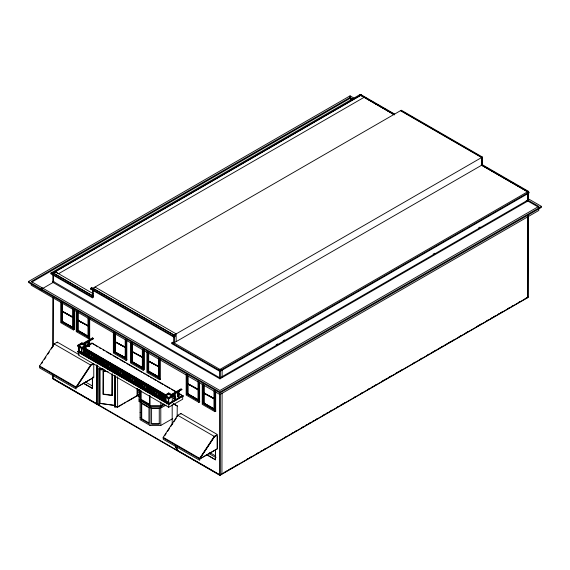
<?xml version="1.0" encoding="UTF-8"?>
<svg xmlns="http://www.w3.org/2000/svg" width="570" height="570" viewBox="0 0 570 570"><rect width="100%" height="100%" fill="white"/><g stroke="black" fill="none" stroke-linecap="round" stroke-linejoin="round"><path stroke-width="0.85" d="M354.611 98.482L350.073 95.853L28.5 281.509L28.5 282.456L42.144 290.365M31.229 283.832L31.222 285.207L219.927 394.561L538.771 210.48L538.771 208.136M361.544 94.976L360.995 95.29L359.905 94.627L50.887 273.037L50.887 273.842L92.433 297.832L93.523 297.198L93.523 296.4L52.889 272.937L360.817 95.154L394.639 114.684L360.789 95.162L361.33 94.855L394.611 114.064M52.896 375.06L52.889 378.929L219.927 475.373L528.134 297.433L528.34 215.432M52.946 346.596L53.024 297.683M53.067 274.697L53.053 282.485L53.145 281.487M53.074 374.953L52.982 378.558L96.921 403.93L96.921 364.978M53.031 346.546L53.21 297.576M53.145 282.435L53.252 274.605M31.998 282.015L350.073 98.375L350.073 97.434L352.374 98.767M350.073 96.8L350.073 95.853M359.905 95.432L359.905 94.627M527.792 216.629L527.585 297.747L527.585 216.75M52.889 282.392L219.927 378.829L527.834 201.06L527.856 193.259L527.856 201.046L538.771 207.352L538.771 206.404L527.856 200.106L528.383 199.806L528.397 192.945M482.27 164.673L528.404 191.313L527.856 192.404M88.407 344.109L88.621 343.268M115.197 405.448L100.092 403.361L99.479 404.843L98.781 404.743L98.781 368.854L98.973 368.391L103.312 368.99M104.909 371.077L103.163 371.163L108.051 371.761M98.781 404.743L98.973 404.28L96.829 403.988L97.014 365.812M112.098 395.487L103.163 394.333L103.291 370.849M112.197 373.799L112.069 395.559L112.098 374.034M115.482 376.791L115.482 406.56L115.29 407.023L114.584 406.923L114.777 406.46L117.62 406.852L137.356 395.459L139.593 396.749M85.101 350.016L85.101 354.362L84.296 354.825L84.296 349.61L83.526 349.168L83.07 353.336L83.526 354.376M87.502 351.405L87.502 355.751L86.704 356.214L86.704 350.999L85.935 350.557L85.479 354.725L85.935 355.766M97.135 356.963L97.135 361.309L96.33 361.772L96.33 356.556L95.561 356.115L95.105 360.283L95.561 361.33M99.543 358.352L99.543 362.698L98.738 363.161L98.738 357.946L97.969 357.504L97.513 361.679L97.969 362.719M106.761 362.52L106.761 366.866L105.956 367.329L105.956 362.121L105.186 361.672L104.73 365.847L105.186 366.888M109.169 363.909L109.169 368.256L108.364 368.719L108.364 363.51L107.595 363.062L107.139 367.237L107.595 368.277M118.795 369.474L118.795 373.813L117.99 374.276L117.99 369.068L117.221 368.619L116.772 372.794L117.221 373.834M128.428 375.031L128.428 379.371L127.623 379.841L127.623 374.625L126.853 374.184L126.398 378.352L126.853 379.392M130.829 376.421L130.829 380.76L130.031 381.23L130.031 376.015L129.262 375.573L128.806 379.741L129.262 380.781M140.462 381.978L140.462 386.325L139.657 386.788L139.657 381.572L138.888 381.13L138.432 385.299L138.888 386.339M141.296 382.52L140.84 386.688L141.296 387.728M150.088 387.536L150.088 391.882L149.283 392.345L149.283 387.13L148.513 386.688L148.058 390.863L148.513 391.904M152.496 388.925L152.496 393.272L151.691 393.735L151.691 388.519L150.922 388.077L150.466 392.253L150.922 393.293M162.122 394.483L162.122 398.829L161.317 399.292L161.317 394.084L160.548 393.635L160.099 397.81L160.548 398.85M162.956 395.024L162.5 399.2L162.956 400.24M93.145 363.532L90.594 365.007L76.081 387.023L76.138 388.997L39.651 367.935L39.594 365.961L54.107 343.938L57.278 342.107L79.323 354.839M41.581 363.696L42.55 362.228M44.489 359.292L45.942 357.091M47.873 354.155L49.326 351.954M51.264 349.018L52.711 346.817M76.138 387.7L90.651 365.676L93.765 363.881L93.765 377.518L76.138 387.7L39.651 366.631M163.184 437.311L177.698 415.295L180.868 413.464L217.355 434.525L214.185 436.356L199.671 458.38L199.728 460.353L163.241 439.285L163.184 437.311L199.671 458.38M164.694 435.786L166.141 433.585M167.594 431.383L169.532 428.441M170.979 426.239L172.917 423.303M173.886 421.836L176.301 418.166M199.728 459.05L214.242 437.033L217.355 435.231L217.355 448.875L199.728 459.05L163.241 437.988M174.52 394.034L174.52 399.249L175.532 398.601L175.688 397.226L175.289 396.2L174.52 396.642L174.855 398.886L174.52 399.249L173.715 398.786L173.715 394.44M350.073 97.434L31.229 281.509L219.927 390.486L538.771 206.404M50.887 273.037L51.977 273.671L360.995 95.261L394.134 114.677M364.095 97.32L58.582 273.707L55.254 271.783L93.487 293.849M28.5 281.509L40.776 288.627L42.144 287.836M42.144 288.783L53.238 282.378L53.238 281.438L219.927 377.882L529.224 199.315L541.5 206.404L541.5 207.352L219.927 393.008L39.416 288.783M90.644 288.313L91.734 287.679L175.154 335.737L175.154 336.535L173.971 337.219L90.644 289.111L90.644 288.313L173.971 336.421L175.154 335.737M90.644 289.111L91.734 288.484L91.734 287.679M92.825 288.313L401.301 110.217L482.441 157.064L482.441 164.773L481.899 165.086L481.899 157.377L400.753 110.53M62.151 302.919L62.151 311.142L72.411 316.649M72.818 327.693L62.151 321.53L62.151 311.398L72.411 316.913M91.734 296.628L93.01 295.894L93.01 288.206L174.149 335.053L174.149 335.858M51.977 273.671L92.433 297.027L93.523 296.4M62.151 321.53L72.411 327.045M61.553 302.014L61.553 321.936L62.33 321.487L71.884 327.002M77.663 320.091L88.678 326.047L77.663 320.091L77.663 311.868M78.019 320.148L78.019 330.279L88.678 336.435L88.329 336.642L77.663 330.486L77.663 320.354L87.923 325.862M60.733 302.157L60.733 322.641L73.402 329.959L74.356 329.41L74.356 309.816M88.507 317.96L88.507 337.012L88.086 337.255L77.057 330.885L78.019 330.279M77.663 320.354L88.678 326.304M77.541 345.377L81.938 342.841L86.326 345.377L86.326 346.204L81.938 348.74L77.541 346.204L77.541 345.377L81.938 347.914L86.326 345.377M76.237 311.113L76.237 331.597L88.906 338.915L89.868 338.359M79.009 345.356L81.204 344.088M83.256 343.247L92.49 337.917L93.295 338.381L93.295 338.829L83.291 344.601M79.095 345.791L81.938 344.152L85.479 346.204L85.479 348.804M87.103 341.473L84.367 343.055L84.367 344.793M88.642 340.589L90.181 339.699M83.291 344.152L93.295 338.381M88.863 343.062C87.068 343.397 87.374 346.161 88.899 346.581L89.668 346.132L89.668 340.924M81.752 347.935L83.163 347.116L165.984 394.932L164.573 395.979L81.752 347.935L164.573 395.751L168.734 393.443L172.275 395.487L168.734 397.539L165.186 395.487M82.173 347.935L164.573 395.509L164.573 396.178L82.173 348.598L82.173 347.935L83.163 347.358L165.564 395.167M81.952 348.234L81.51 348.498L81.51 352.723L81.952 352.467L79.258 350.906L78.817 351.17L78.817 346.938M178.866 393.293L183.148 396.143L168.727 404.472L77.477 351.797L78.995 350.536M85.828 346.589L91.905 343.083L176.572 391.968M85.614 347.244L92.361 343.347L92.361 343.731M85.172 348.733L85.942 348.291L85.942 343.076M83.355 352.645L81.938 353.464L81.938 347.914M114.784 341.53L125.806 347.479L114.784 341.53L114.784 333.308M114.784 341.786L125.806 347.736L114.784 341.786L114.784 351.918L125.806 357.875L114.784 351.918M89.105 357.604L89.105 352.388L88.336 351.947C90.288 362.541 85.742 354.198 89.105 354.996C88.421 355.723 88.4 358.53 89.91 357.141L89.91 352.794M53.067 378.509L219.927 475.052L527.856 297.276L527.856 216.593M54.1 379.107L53.922 379.527M91.514 358.993L91.514 353.778L90.744 353.336C92.696 363.931 88.151 355.587 91.514 356.385C90.83 357.112 90.808 359.919 92.319 358.53L92.319 354.184M93.922 360.382L93.922 355.167L93.152 354.725C95.105 365.32 90.559 356.977 93.922 357.775C93.231 358.502 93.216 361.309 94.727 359.919L94.727 355.573M114.185 332.403L114.185 352.317L114.962 351.875L125.991 358.238M101.147 364.551L101.147 359.335L100.377 358.893C102.322 369.488 97.776 361.145 101.147 361.943C100.455 362.677 100.434 365.477 101.945 364.088L101.945 359.741M104.353 361.131L104.353 365.477C101.923 367.002 104.246 362.919 102.778 362.891C102.094 363.617 102.073 366.417 103.583 365.035M131.912 351.412L142.935 357.369L131.912 351.412L131.912 343.19M131.912 351.676L142.935 357.625L131.912 351.676L131.912 361.808L142.935 367.757L132.268 361.601L132.268 351.469M114.185 352.317L125.215 358.687L125.635 358.445L125.635 339.392M113.366 332.545L113.366 353.03L126.034 360.347L126.989 359.791M110.772 370.108L110.772 364.9L110.003 364.451C111.955 375.053 107.409 366.702 110.772 367.5C110.081 368.234 110.06 371.034 111.578 369.645L111.578 365.299M174.057 335.103L482.441 157.064M113.181 371.498L113.181 366.289L112.411 365.84C114.356 376.442 109.811 368.092 113.181 368.89C112.49 369.624 112.468 372.424 113.986 371.034L113.986 366.688M142.757 349.282L142.757 368.334L142.336 368.576L131.307 362.207L132.268 361.601M116.387 372.424C113.964 373.949 116.287 369.866 114.819 369.837C114.128 370.564 114.107 373.371 115.617 371.982L116.387 372.424L116.387 368.085M481.622 161.046L482.441 160.576M83.241 383.218L92.361 388.483L92.54 378.045M481.899 165.086L528.953 192.254L528.953 193.031L219.927 371.441L171.784 343.646L171.784 342.869L172.881 342.235L221.025 370.037M527.585 191.784L481.622 165.243L173.971 342.869L173.971 336.421M120.398 375.666L120.398 370.457L119.629 370.008C121.581 380.61 117.035 372.26 120.398 373.065C119.714 373.792 119.693 376.592 121.203 375.203L121.203 370.863M148.335 360.895L159.358 366.852L148.335 360.895L148.335 352.673M148.335 361.152L159.358 367.108L148.335 361.152L148.335 371.291L159.358 377.24L148.692 371.084L148.692 360.953M122.807 377.055L122.807 371.847L122.037 371.398C123.989 382 119.444 373.649 122.807 374.454C122.115 375.181 122.101 377.981 123.612 376.592L123.612 372.253M126.02 377.981C123.59 379.506 125.913 375.423 124.445 375.395C123.754 376.129 123.733 378.929 125.25 377.54L126.02 377.981L126.02 373.642M130.487 342.435L130.487 362.919L143.163 370.236L144.117 369.681L144.117 350.087M159.18 358.758L159.18 377.81L158.759 378.06L147.73 371.69L148.692 371.084M132.432 382.62L132.432 377.404L131.663 376.962C133.615 387.557 129.069 379.214 132.432 380.012C131.748 380.739 131.727 383.539 133.238 382.149L133.238 377.81M134.841 384.009L134.841 378.793L134.071 378.352C136.023 388.947 131.478 380.603 134.841 381.401C134.157 382.128 134.135 384.928 135.646 383.546L135.646 379.2M138.054 384.935C135.624 386.453 137.947 382.37 136.479 382.349C135.788 383.076 135.767 385.876 137.285 384.486L138.054 384.935L138.054 380.589M141.296 385.128C142.764 385.156 140.441 389.239 142.871 387.714L142.871 383.368M146.91 351.918L146.91 372.402L159.586 379.713L160.541 379.164M144.474 389.567L144.474 384.351L143.704 383.909C145.649 394.504 141.103 386.161 144.474 386.959C143.782 387.685 143.761 390.493 145.272 389.103L145.272 384.757M115.888 406.93L117.62 407.165L122.906 404.116M124.424 403.239L125.934 402.37M127.445 401.494L137.263 395.829L137.263 388.498M146.875 390.956L146.875 385.74L146.105 385.299C148.058 395.894 143.512 387.55 146.875 388.348C146.191 389.075 146.169 391.882 147.68 390.493L147.68 386.147M140.59 390.322L140.59 399.762L141.175 399.42L149.397 404.166M154.1 395.124L154.1 389.916L153.33 389.467C155.282 400.062 150.737 391.718 154.1 392.516C153.408 393.25 153.387 396.05 154.905 394.661L154.905 390.315M156.508 396.513L156.508 391.305L155.738 390.856C157.683 401.451 153.138 393.108 156.508 393.906C155.817 394.639 155.795 397.44 157.313 396.05L157.313 391.704M158.916 397.903L158.916 392.694L158.147 392.245C160.092 402.847 155.546 394.497 158.916 395.295C158.225 396.029 158.203 398.829 159.714 397.44L159.714 393.093M164.338 395.487L168.734 392.951L173.123 395.487L173.123 396.314L168.734 398.85L164.338 396.314L164.338 395.487L168.734 398.024L173.123 395.487M164.573 395.509L165.564 394.932M165.891 395.901L168.734 394.262L171.57 395.901M187.587 375.338L187.587 383.56L197.847 389.075M198.253 400.111L187.587 393.955L187.587 383.817L197.847 389.331M171.043 394.711L181.046 388.94L181.851 389.403L172.617 395.131M171.812 394.668L174.484 393.129M175.66 392.445L177.199 391.561M177.441 391.419L178.21 390.977M178.738 390.671L181.046 389.339L181.851 389.802M181.851 389.403L171.848 395.58M162.956 397.632C164.424 397.661 162.101 401.743 164.53 400.218L164.53 395.872M170.152 397.539L168.734 398.359L167.316 397.539M218.659 369.93L220.02 369.353M219.927 369.403L528.404 191.313M165.614 397.048L165.614 401.28L166.055 401.024L168.749 402.577M179.016 391.44L179.016 394.048C177.548 394.077 179.871 398.159 177.441 396.635L177.441 392.288M171.784 342.869L219.927 370.664L528.953 192.254M164.737 404.458L160.797 406.431L150.045 406.431L139.044 399.884L140.092 399.884L150.045 405.626L160.797 405.626L163.782 403.902M173.715 398.786L174.484 398.337M141.182 419.071L148.955 423.56L148.955 407.721L141.182 403.232L141.182 419.071L141.723 418.751L148.791 422.833M168.727 403.567L182.692 395.502L182.692 399.2L168.727 407.265L78.389 355.11L78.389 346.204M140.092 392.994L139.044 392.994L139.044 401.337L150.045 407.885L160.797 407.885L166.233 405.049M173.138 401.401L168.727 403.952L162.6 400.411M175.339 400.126L176.814 399.278M181.224 396.734L182.692 395.879M183.148 395.765L168.727 404.094L77.477 351.412M198.018 380.803L198.018 400.717L186.989 394.355L187.943 393.749L187.943 383.617M276.151 344.793L277.69 343.91M283.076 340.796L284.615 339.912M433.122 254.17L434.661 253.28M478.515 227.964L480.054 227.074M203.661 392.837L214.676 398.786L203.661 392.837L203.661 384.615M203.661 393.093L214.676 399.05L203.661 393.093L203.661 403.232L214.676 409.182L204.01 403.026L204.01 392.894M186.169 374.583L186.169 395.067L198.837 402.377L199.792 401.829M139.044 401.337L140.092 401.337L140.092 419.698L150.045 425.448L160.797 425.448L172.746 418.58M40.776 288.627L219.927 392.06L541.5 206.404M214.505 390.699L214.505 409.752L214.085 409.994L203.055 403.631L204.01 403.026M202.236 383.859L202.236 404.344L214.904 411.654L215.866 411.105M177.334 450.25L175.496 446.353M206.276 454.554L215.403 459.826L215.581 450.108M225.015 471.91L226.554 471.027M228.862 469.687L230.401 468.804M231.94 467.913L233.479 467.022M235.788 465.69L237.327 464.807M246.554 459.47L248.093 458.586M249.632 457.696L251.171 456.805M256.557 453.699L258.096 452.808M260.405 451.476L261.943 450.585M263.483 449.702L265.791 448.369M270.408 445.704L272.716 444.372M274.256 443.481L278.873 440.817M284.259 437.703L285.798 436.82M291.185 433.706L292.724 432.822M295.032 431.483L296.571 430.599M301.958 427.486L303.496 426.602M305.805 425.27L307.344 424.379M308.883 423.489L310.422 422.598M312.731 421.266L314.269 420.382M315.809 419.492L317.347 418.601M322.734 415.494L325.043 414.162M326.582 413.271L328.12 412.381M329.66 411.497L331.968 410.165M336.585 407.5L338.124 406.609M340.425 405.277L345.042 402.612M354.276 397.283L355.815 396.392M361.202 393.279L362.741 392.395M368.127 389.281L369.666 388.398M371.975 387.066L373.514 386.175M375.053 385.284L376.592 384.394M381.978 381.287L384.287 379.955M385.826 379.064L387.365 378.181M388.904 377.29L391.212 375.958M395.829 373.293L398.138 371.961M399.677 371.07L401.985 369.738M413.528 363.076L415.067 362.185M420.453 359.079L421.992 358.188M427.379 355.074L428.918 354.191M431.226 352.858L432.765 351.968M434.304 351.077L435.843 350.194M438.152 348.861L439.691 347.971M441.23 347.08L442.762 346.19M445.07 344.857L446.609 343.974M448.148 343.083L450.457 341.751M451.996 340.86L453.535 339.977M458.921 336.863L461.23 335.531M465.847 332.866L468.155 331.533M476.62 326.646L481.237 323.981M486.623 320.874L488.162 319.984M490.471 318.651L492.01 317.761M493.549 316.87L495.088 315.987M497.396 314.654L498.935 313.764M500.474 312.873L502.013 311.99M507.4 308.876L509.708 307.543M511.247 306.653L512.786 305.769M518.173 302.656L519.712 301.772M525.098 298.659L528.134 297.12M361.359 94.869L360.817 95.154M139.059 389.339L139.059 392.773L140.747 392.16M137.185 388.434L137.185 395.452L139.536 394.469M137.185 395.452L139.614 394.526M140.092 401.707L140.861 401.707M151.591 408.348L159.258 408.348M140.092 412.438L140.861 412.438M140.092 417.546L140.861 417.546M151.591 423.745L159.258 423.745M98.781 368.854L103.989 369.574M105.357 370.35L99.479 369.545L99.479 404.843M103.291 394.02L112.197 395.245M115.168 405.519L100.064 403.439L100.092 368.947M98.56 404.536L96.829 404.301L96.829 365.035M400.482 110.687L481.622 157.534L481.622 165.243M481.187 164.972L527.407 191.677M360.546 95.311L394.369 114.841M527.585 200.262L527.407 201.103M349.795 98.56L352.096 99.892M526.224 200.419L527.585 201.21L527.585 193.415M95.012 287.052L176.151 333.899L176.151 341.608M53.252 272.937L93.01 295.894M62.151 311.142L72.818 317.298M187.587 383.56L198.253 389.716M62.151 311.398L72.818 317.554M187.587 383.817L198.253 389.98M93.295 338.829L92.49 337.917M187.943 393.749L197.847 399.463M88.863 336.806L77.834 330.436L77.834 312.253M142.379 367.7L132.083 361.758L132.083 343.575M159.536 377.611L148.506 371.241L148.506 353.051M197.32 399.42L187.765 393.906L187.765 375.716M214.862 409.552L203.832 403.182L203.832 384.992M73.003 328.056L61.973 321.687L61.973 302.634M88.507 337.012L77.477 330.643L77.477 311.591M125.635 358.445L114.606 352.075L114.606 333.022M142.757 368.334L131.727 361.964L131.727 342.912M159.18 377.81L148.15 371.448L148.15 352.395M198.438 400.475L187.409 394.112L187.409 375.06M214.505 409.752L203.476 403.389L203.476 384.337M61.553 321.936L72.582 328.299L72.582 308.384M97.719 346.824L91.905 343.083M99.251 347.707L100.783 348.591M103.077 349.916L104.609 350.799M106.141 351.683L111.499 354.775M113.031 355.659L118.389 358.758M119.921 359.642L125.279 362.734M126.811 363.617L142.122 372.459M143.654 373.343L145.179 374.226M146.711 375.11L149.012 376.435M150.544 377.319L152.069 378.202M153.601 379.086L155.902 380.411M157.434 381.294L162.792 384.394M164.324 385.277L169.682 388.37M171.214 389.253L175.802 391.904M179.636 394.112L183.148 396.143M89.668 346.132L88.863 345.669L88.094 346.118L88.094 340.903M83.398 344.508L86.326 346.204M86.241 349.367L90.865 352.032M96.252 355.146L97.798 356.036M100.106 357.369L101.645 358.259M103.184 359.15L104.723 360.041M107.039 361.373L108.578 362.264M110.117 363.154L112.425 364.487M113.964 365.377L115.511 366.261M117.819 367.6L119.358 368.484M120.897 369.374L122.436 370.265M124.752 371.597L126.291 372.488M127.83 373.378L130.138 374.711M131.684 375.601L133.223 376.492M134.762 377.376L137.071 378.715M138.61 379.606L144.003 382.712M145.542 383.603L150.166 386.275M152.475 387.607L154.014 388.498M156.323 389.83L160.947 392.495M83.526 351.776C85.087 352.089 82.949 354.02 84.296 354.825M85.935 353.165C87.495 353.478 85.358 355.409 86.704 356.214M95.561 358.722C97.121 359.036 94.983 360.974 96.33 361.772M97.969 360.112C99.529 360.425 97.392 362.363 98.738 363.161M105.186 364.28C106.754 364.593 104.616 366.531 105.956 367.329M107.595 365.669C109.162 365.983 107.025 367.921 108.364 368.719M117.221 371.227C118.788 371.547 116.651 373.478 117.99 374.276M126.853 376.784C128.414 377.105 126.276 379.036 127.623 379.841M129.262 378.174C130.822 378.494 128.685 380.425 130.031 381.23M138.888 383.738C140.448 384.052 138.311 385.983 139.657 386.788M148.513 389.296C150.081 389.609 147.944 391.547 149.283 392.345M150.922 390.685C152.489 390.999 150.352 392.937 151.691 393.735M160.548 396.243C162.115 396.556 159.978 398.494 161.317 399.292M173.244 403.724L177.334 405.975L173.33 403.874M84.332 353.913L85.101 354.362M86.733 355.302L87.502 355.751M91.549 358.081L92.319 358.53M93.957 359.471L94.727 359.919M96.366 360.86L97.135 361.309M98.774 362.249L99.543 362.698M105.992 366.424L106.761 366.866M108.4 367.814L109.169 368.256M113.216 370.593L113.986 371.034M118.026 373.371L118.795 373.813M120.434 374.761L121.203 375.203M127.659 378.929L128.428 379.371M130.06 380.318L130.829 380.76M139.693 385.876L140.462 386.325M142.101 387.265L142.871 387.714M146.91 390.044L147.68 390.493M149.319 391.433L150.088 391.882M151.727 392.823L152.496 393.272M158.945 396.998L159.714 397.44M161.353 398.387L162.122 398.829M163.761 399.777L164.53 400.218M78.817 351.17L81.51 352.723M165.614 401.28L168.307 402.833L168.307 398.608M78.389 351.412L168.734 403.574M78.389 351.797L81.453 353.564M84.51 355.331L89.105 357.981M91.407 359.307L95.995 361.957M98.297 363.282L99.821 364.173M101.353 365.057L102.885 365.94M107.481 368.591L109.775 369.916M112.076 371.241L116.665 373.892M118.966 375.217L123.555 377.874M125.087 378.758L130.445 381.85M135.803 384.942L137.334 385.826M138.866 386.709L143.462 389.36M145.756 390.692L150.352 393.343M152.646 394.668L154.178 395.551M158.774 398.202L161.068 399.527M90.594 365.007L54.107 343.938L54.164 344.615M214.185 436.356L177.698 415.295L177.755 415.965M160.797 405.626L161.752 406.182L161.752 407.636M90.651 365.676L75.974 387.6L93.601 377.426L92.882 377.005M214.242 437.033L199.564 458.957L217.191 448.775L217.191 436.656M137.263 395.509L139.5 396.805M140.59 399.762L149.554 404.935L149.554 395.502M209.717 452.566L215.802 456.078M85.429 381.957L92.262 385.904M208.456 453.293L216.066 457.682M83.419 383.111L92.54 388.377M207.216 454.889L215.581 459.719M39.594 365.961L76.081 387.023M221.937 473.691L222.115 393.115M177.242 450.307L220.113 474.953M350.073 98.375L351.605 99.266M51.977 272.41L53.067 273.044M139.059 392.773L139.137 389.396M179.016 394.048L179.415 396.086L178.246 397.098L178.246 391.882M175.168 445.868L177.149 450.671L177.242 446.766M198.787 457.867L198.844 458.544M75.197 386.51L75.254 387.187M222.115 369.773L222.115 377.568M220.02 370.984L220.02 378.779M220.02 394.326L220.02 475.002M219.927 370.664L219.927 378.829M219.927 392.06L219.927 475.373M215.681 391.611L215.681 411.205M215.403 449.452L215.403 459.826M214.904 391.17L214.904 411.654M214.32 390.771L214.32 398.993M214.32 399.257L214.32 409.388M214.085 390.942L214.085 409.994M204.01 385.227L204.01 392.63M203.055 384.579L203.055 403.631M199.614 382.335L199.614 401.928M198.837 381.893L198.837 402.377M187.943 375.951L187.943 383.353M186.989 374.433L186.989 394.355M181.046 388.94L181.046 389.339M180.868 413.464L180.868 414.169M177.242 406.04L177.149 416.72M175.289 393.592L175.289 398.801M174.149 336.72L174.057 342.819M172.881 342.235L172.881 343.019M172.275 396.314L172.275 401.522M172.183 404.7L172.183 424.187M168.734 392.951L168.734 394.262M168.734 398.024L168.727 407.265M166.055 396.791L166.055 401.024M165.186 396.314L165.186 401.522M163.725 395.473L163.725 400.682M160.797 402.085L160.797 425.476M160.355 359.677L160.355 379.271M159.586 359.235L159.586 379.713M159.258 407.899L159.258 424.187L151.591 424.187L151.591 407.899M159.001 358.829L159.001 367.051M159.001 367.315L159.001 377.447M158.759 359L158.759 378.06M150.045 395.879L150.045 425.448M148.692 353.293L148.692 360.689M147.73 351.768L147.73 371.69M143.932 350.194L143.932 369.788M143.163 349.752L143.163 370.236M142.578 349.346L142.578 357.575M142.578 357.832L142.578 367.964M142.336 349.524L142.336 368.576M142.065 382.962L142.065 388.177M141.723 402.912L141.723 418.751M141.175 390.842L141.175 399.42M140.092 390.129L140.092 399.884M137.249 385.398L137.249 380.183L136.479 379.741L136.479 384.95M132.268 343.81L132.268 351.213M131.307 343.154L131.307 362.207M126.811 340.304L126.811 359.898M126.034 339.863L126.034 360.347M125.45 339.464L125.45 347.686M125.45 347.942L125.45 358.074M125.215 339.635L125.215 358.687M125.215 373.236L125.215 378.444M124.445 372.794L124.445 378.003M117.62 376.742L117.62 407.165M115.589 372.887L115.589 367.678L114.819 367.23L114.819 372.445M115.29 375.509L115.29 407.023M115.14 333.101L115.14 341.323M115.14 341.58L115.14 351.711M114.962 333.685L114.962 351.875M114.584 375.16L114.584 406.923M103.548 360.732L103.548 365.94M103.191 371.091L103.163 394.333M102.778 360.283L102.778 365.498M92.917 288.256L92.825 295.994M92.433 297.027L92.433 297.832M92.361 377.86L92.361 388.483M89.682 317.982L89.682 338.466M88.906 318.43L88.906 338.915M88.899 341.366L88.899 346.581M88.329 318.024L88.329 326.247M88.329 326.51L88.329 336.642M88.086 318.203L88.086 337.255M85.172 343.518L85.172 345.256M83.163 347.116L83.163 348.028M81.938 342.841L81.938 344.152M79.258 346.681L79.258 350.906M78.019 311.662L78.019 319.884M77.057 311.833L77.057 330.885M74.178 309.916L74.178 329.51M73.402 309.474L73.402 329.959M62.508 302.713L62.508 310.935M62.508 311.192L62.508 321.33M62.33 303.297L62.33 321.487M57.278 342.107L57.278 342.812M53.751 281.138L53.751 281.943M81.938 343.332L78.389 345.377L81.938 347.422L85.479 345.377L81.938 343.332"/></g></svg>
